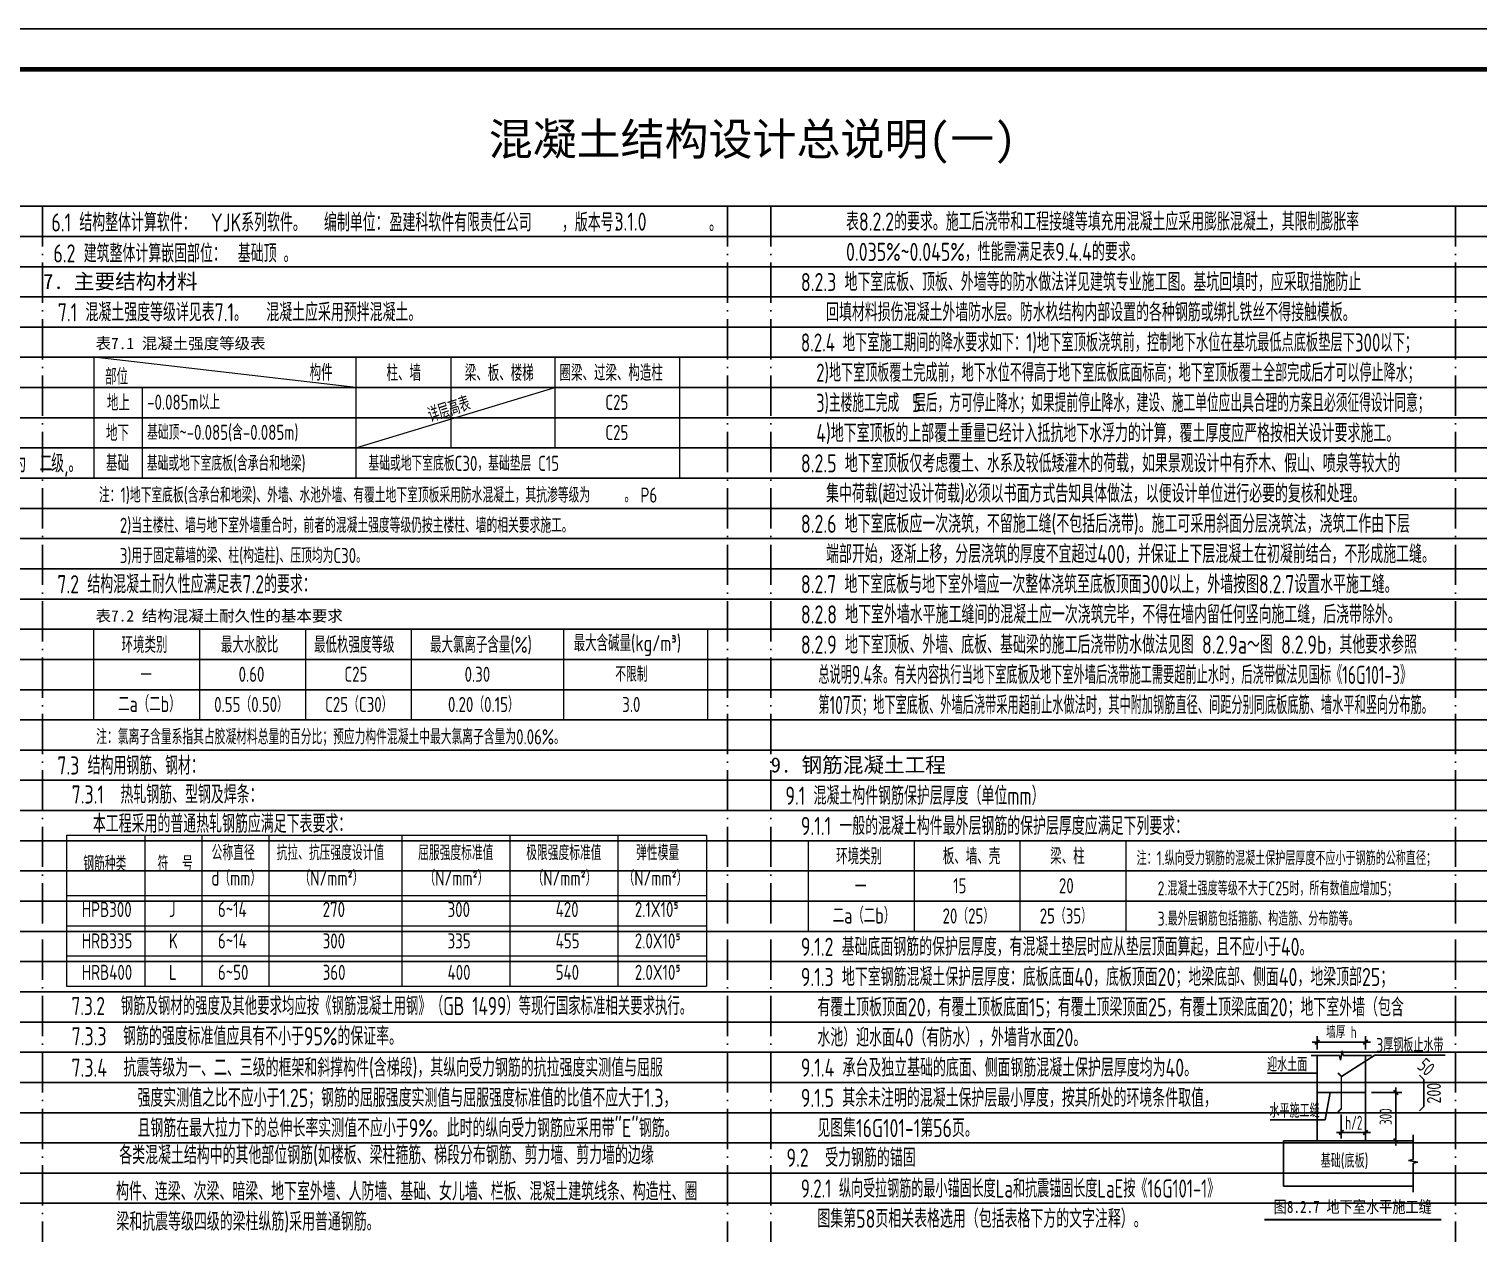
# Model space of a CAD drawing. Extents: x -1058961 to 23600, y -449123 to 2751847.
# Drawn here: x -721057 to -685090, y 17193 to 47080 of the extents above; entities that cross this region are included whole.
import ezdxf
from ezdxf.enums import TextEntityAlignment as Align

# ---------------------------------------------------------------- set-up
doc = ezdxf.new("R2010")
doc.units = 0
doc.header["$LTSCALE"] = 1000
for name, pattern in [('D1', [14, 10, -2, 0, -2]), ('D3轴线点划线', [18.5, 12, -3, 0.5, -3]), ('DASHED', [0.75, 0.5, -0.25]), ('H3普通虚线', [4.2, 3, -1.2])]:
    doc.linetypes.add(name, pattern=pattern)
doc.layers.get('0').update_dxf_attribs({"linetype": 'CONTINUOUS'})
doc.layers.get('DEFPOINTS').update_dxf_attribs({"linetype": 'CONTINUOUS'})
for name, color, linetype in [('C-SHET-TTLB', 11, 'CONTINUOUS'), ('S-DETL-AXIS', 8, 'D3轴线点划线'), ('S-DETL-DIM', 151, 'CONTINUOUS'), ('S-DETL-LINE1', 2, 'CONTINUOUS'), ('S-DETL-RBAR', 1, 'CONTINUOUS'), ('S-DETL-TEXT', 7, 'CONTINUOUS')]:
    doc.layers.add(name, color=color, linetype=linetype)
doc.layers.add('S-1-TEXT', color=7, linetype='CONTINUOUS', lineweight=18)
doc.layers.add('S-1-修改', color=23, linetype='CONTINUOUS', lineweight=18)
doc.styles.add('TS', font='tssdeng.shx', dxfattribs={"width": 0.7, "bigfont": 'tssdchn.shx'})
doc.styles.add('TXT1', font='tssdeng.shx', dxfattribs={"width": 0.75, "bigfont": 'tssdchn.shx'})
doc.styles.add('黑体', font='simhei.ttf')
doc.dimstyles.new('DIM25', dxfattribs={"dimtxt": 300, "dimasz": 0.8, "dimexe": 150, "dimexo": 150, "dimgap": 100, "dimtad": 1, "dimdec": 0, "dimlfac": 0.25, "dimrnd": 1, "dimzin": 0, "dimdsep": 46, "dimtxsty": 'TS', "dimblk": '_DIMX', "dimcen": 0, "dimclrd": 256, "dimclre": 256, "dimclrt": 43, "dimadec": 1, "dimazin": 0, "dimtfac": 1, "dimtdec": 0, "dimtix": 1, "dimtmove": 2, "dimatfit": 3, "dimldrblk": 'ARCHTICK', "dimfxl": 0, "dimtolj": 1, "dimtzin": 1, "dimarcsym": 0})

# ---------------------------------------------------------------- blocks, each defined once
blk = doc.blocks.new('_DIMX')
blk.add_line((-150, 0), (150, 0))
at = {"const_width": 50}
blk.add_lwpolyline([(-70, -70), (70, 70)], dxfattribs=at)
blk = doc.blocks.new('*D754')
at = {"layer": 'DEFPOINTS', "color": 0}
for p in [(-687883, 20682), (-687883, 19482), (-687132, 19482)]:
    blk.add_point(p, dxfattribs=at)
at = {"layer": 'S-DETL-DIM', "lineweight": -2}
for p, q in [((-687733, 20682), (-686982, 20682)), ((-687132, 20681), (-687132, 19482)), ((-687733, 19482), (-686982, 19482))]:
    blk.add_line(p, q, dxfattribs=at)
at = {"layer": 'S-DETL-DIM', "lineweight": -2, "xscale": 0.8, "yscale": 0.8, "zscale": 0.8}
for p, rotation in [((-687132, 20682), 90), ((-687132, 19482), 270)]:
    blk.add_blockref('_DIMX', p, dxfattribs=dict(at, rotation=rotation))
at = {"layer": 'S-DETL-DIM', "color": 43, "insert": (-687382, 20082), "char_height": 300, "attachment_point": 5, "rotation": 90, "style": 'TS'}
blk.add_mtext('\\A1;300', dxfattribs=at)
blk = doc.blocks.new('_ArchTick')
at = {"color": 0, "linetype": 'ByBlock', "const_width": 0.15}
blk.add_lwpolyline([(-0.5, -0.5), (0.5, 0.5)], dxfattribs=at)
blk = doc.blocks.new('*D755')
at = {"layer": 'DEFPOINTS', "color": 0}
for p in [(-689083, 21598), (-687883, 21933), (-687883, 21598)]:
    blk.add_point(p, dxfattribs=at)
at = {"layer": 'S-DETL-DIM', "lineweight": -2}
for p, q in [((-689083, 21748), (-689083, 22083)), ((-687883, 21748), (-687883, 22083)), ((-689082, 21933), (-687883, 21933))]:
    blk.add_line(p, q, dxfattribs=at)
at = {"layer": 'S-DETL-DIM', "lineweight": -2, "xscale": 0.8, "yscale": 0.8, "zscale": 0.8, "rotation": 180}
blk.add_blockref('_DIMX', (-689083, 21933), dxfattribs=at)
at = {"layer": 'S-DETL-DIM', "lineweight": -2, "xscale": 0.8, "yscale": 0.8, "zscale": 0.8}
blk.add_blockref('_DIMX', (-687883, 21933), dxfattribs=at)
at = {"layer": 'S-DETL-DIM', "color": 43, "insert": (-688483, 22183), "char_height": 300, "attachment_point": 5, "style": 'TS'}
blk.add_mtext('\\A1;墙厚 h', dxfattribs=at)
blk = doc.blocks.new('*D756')
at = {"layer": 'DEFPOINTS', "color": 0}
for p in [(-688483, 20282), (-687883, 20282), (-687883, 19691)]:
    blk.add_point(p, dxfattribs=at)
at = {"layer": 'S-DETL-DIM', "lineweight": -2}
for p, q in [((-688483, 20132), (-688483, 19541)), ((-687883, 20132), (-687883, 19541)), ((-688482, 19691), (-687883, 19691))]:
    blk.add_line(p, q, dxfattribs=at)
at = {"layer": 'S-DETL-DIM', "lineweight": -2, "xscale": 0.8, "yscale": 0.8, "zscale": 0.8, "rotation": 180}
blk.add_blockref('_DIMX', (-688483, 19691), dxfattribs=at)
at = {"layer": 'S-DETL-DIM', "lineweight": -2, "xscale": 0.8, "yscale": 0.8, "zscale": 0.8}
blk.add_blockref('_DIMX', (-687883, 19691), dxfattribs=at)
at = {"layer": 'S-DETL-DIM', "color": 43, "insert": (-688183, 19941), "char_height": 300, "attachment_point": 5, "style": 'TS'}
blk.add_mtext('\\A1;   ', dxfattribs=at)

msp = doc.modelspace()

# ---------------------------------------------------------------- linework, layer by layer
at = {"layer": 'C-SHET-TTLB'}
msp.add_lwpolyline([(-657802.31, 47080.13), (-657802.31, -12319.87), (-741902.31, -12319.87), (-741902.31, 47080.13)], close=True, dxfattribs=at)
at = {"layer": 'C-SHET-TTLB', "const_width": 120}
msp.add_lwpolyline([(-740062.31, 46080.13), (-658802.31, 46080.13), (-658802.31, -11319.87), (-740062.31, -11319.87)], close=True, dxfattribs=at)
at = {"layer": 'DEFPOINTS', "color": 252}
for p, q in [((-740062.31, 42680.13), (-666302.31, 42680.13)), ((-740062.31, 41930.13), (-666302.31, 41930.13)), ((-740062.31, 41180.13), (-666302.31, 41180.13)), ((-740062.31, 40430.13), (-666302.31, 40430.13)), ((-740062.31, 39680.13), (-666302.31, 39680.13)), ((-740062.31, 38930.13), (-666302.31, 38930.13)), ((-740062.31, 38180.13), (-665802.31, 38180.13)), ((-740062.31, 37430.13), (-665802.31, 37430.13)), ((-740062.31, 36680.13), (-665802.31, 36680.13)), ((-740062.31, 35930.13), (-665802.31, 35930.13)), ((-740062.31, 35180.13), (-665802.31, 35180.13)), ((-740062.31, 34430.13), (-665802.31, 34430.13)), ((-740062.31, 33680.13), (-665802.31, 33680.13)), ((-740062.31, 32930.13), (-665802.31, 32930.13)), ((-740062.31, 32180.13), (-665802.31, 32180.13)), ((-740062.31, 31430.13), (-665802.31, 31430.13)), ((-740062.31, 30680.13), (-665802.31, 30680.13)), ((-740062.31, 29930.13), (-665802.31, 29930.13)), ((-740062.31, 29180.13), (-665802.31, 29180.13)), ((-740062.31, 28430.13), (-665802.31, 28430.13)), ((-740062.31, 27680.13), (-665802.31, 27680.13)), ((-740062.31, 26930.13), (-665802.31, 26930.13)), ((-740062.31, 26180.13), (-665802.31, 26180.13)), ((-740062.31, 25430.13), (-665802.31, 25430.13)), ((-740062.31, 24680.13), (-665802.31, 24680.13)), ((-740062.31, 23930.13), (-665802.31, 23930.13)), ((-740062.31, 23180.13), (-665802.31, 23180.13)), ((-740062.31, 22430.13), (-665802.31, 22430.13)), ((-740062.31, 21680.13), (-665802.31, 21680.13)), ((-740062.31, 20930.13), (-665802.31, 20930.13)), ((-740062.31, 20180.13), (-665802.31, 20180.13)), ((-740062.31, 19430.13), (-665802.31, 19430.13)), ((-740062.31, 18680.13), (-665802.31, 18680.13)), ((-740062.31, 17930.13), (-665802.31, 17930.13))]:
    msp.add_line(p, q, dxfattribs=at)
at = {"layer": 'DEFPOINTS', "color": 252, "linetype": 'D1', "ltscale": 0.1}
for p, q in [((-720718.31, 42680.13), (-720718.31, -11319.87)), ((-703718.31, 42680.13), (-703718.31, -11319.87)), ((-702646.31, 42680.13), (-702646.31, -11319.87)), ((-685646.31, 42680.13), (-685646.31, -11319.87))]:
    msp.add_line(p, q, dxfattribs=at)
at = {"layer": 'S-1-TEXT', "color": 2}
for p, q in [((-704904.6, 38930.13), (-719445.1, 38930.13)), ((-719445.1, 38930.13), (-719445.1, 35930.13)), ((-712945.01, 38180.13), (-719445.1, 38930.13)), ((-710585.66, 38930.13), (-710585.66, 36680.13)), ((-708002.21, 38930.13), (-708002.21, 36680.13)), ((-704904.6, 35930.13), (-704904.6, 38930.13)), ((-719445.1, 38180.13), (-704904.6, 38180.13)), ((-718247.03, 38180.13), (-704904.6, 38180.13)), ((-718247.03, 38180.13), (-718247.03, 35930.13)), ((-718247.03, 37430.13), (-704904.6, 37430.13)), ((-719445.1, 36680.13), (-704904.6, 36680.13)), ((-718247.03, 36680.13), (-704904.6, 36680.13)), ((-718247.03, 36680.13), (-704904.6, 36680.13)), ((-719445.1, 35930.13), (-704904.6, 35930.13)), ((-716820.1, 32180.13), (-716820.1, 29930.13)), ((-714195.1, 32180.13), (-714195.1, 29930.13)), ((-711570.1, 32180.13), (-711570.1, 29930.13)), ((-707791.98, 32180.13), (-707791.98, 29930.13)), ((-719445.1, 31430.13), (-704213.85, 31430.13)), ((-719445.1, 30680.13), (-704213.85, 30680.13)), ((-720123.82, 27070.29), (-704236.91, 27070.29)), ((-720123.82, 27070.29), (-720123.82, 23320.29)), ((-718178.92, 27070.29), (-718178.92, 23320.29)), ((-716768.13, 27070.29), (-716768.13, 23320.29)), ((-715102.72, 27070.29), (-715102.72, 23320.29)), ((-711802.72, 27070.29), (-711802.72, 23320.29)), ((-709119.82, 27070.29), (-709119.82, 23320.29)), ((-706436.91, 27070.29), (-706436.91, 23320.29)), ((-704236.91, 27070.29), (-704236.91, 23320.29)), ((-699083.81, 26930.13), (-699083.81, 24680.13)), ((-696458.81, 26930.13), (-696458.81, 24680.13)), ((-701708.81, 26180.13), (-693833.81, 26180.13)), ((-720123.82, 25570.29), (-704236.91, 25570.29)), ((-701708.81, 25430.13), (-693833.81, 25430.13)), ((-720123.82, 24820.29), (-704236.91, 24820.29)), ((-720123.82, 24070.29), (-704236.91, 24070.29)), ((-720123.82, 23320.29), (-704236.91, 23320.29))]:
    msp.add_line(p, q, dxfattribs=at)
at = {"layer": 'S-1-TEXT', "color": 1}
msp.add_line((-712945.01, 38930.13), (-712945.01, 35930.13), dxfattribs=at)
at = {"layer": 'S-1-TEXT'}
msp.add_line((-712945.01, 36680.13), (-708002.21, 38180.13), dxfattribs=at)
at = {"layer": 'S-1-TEXT', "color": 2}
for points in [[(-704213.85, 32180.13), (-704213.85, 29930.13), (-719445.1, 29930.13), (-719445.1, 32180.13), (-704213.85, 32180.13)], [(-693833.81, 26930.13), (-693833.81, 24680.13), (-701708.81, 24680.13), (-701708.81, 26930.13), (-693833.81, 26930.13)]]:
    msp.add_lwpolyline(points, dxfattribs=at)
at = {"layer": 'S-DETL-AXIS', "linetype": 'H3普通虚线'}
msp.add_line((-687882.52, 20681.55), (-689082.52, 20681.55), dxfattribs=at)
at = {"layer": 'S-DETL-DIM'}
for p, q in [((-689232.52, 21597.51), (-688528.9, 21597.51)), ((-688528.9, 21597.51), (-688503.5, 21480.55)), ((-688503.5, 21480.55), (-688461.54, 21714.47)), ((-688461.54, 21714.47), (-688439.62, 21597.51)), ((-688439.62, 21597.51), (-687732.52, 21597.51)), ((-686697.32, 19631.55), (-686697.32, 19017.69)), ((-686697.32, 19017.69), (-686814.28, 18992.28)), ((-686814.28, 18992.28), (-686580.36, 18950.32)), ((-686580.36, 18950.32), (-686697.32, 18928.41)), ((-686697.32, 18928.41), (-686697.32, 18208.02))]:
    msp.add_line(p, q, dxfattribs=at)
at = {"layer": 'S-DETL-LINE1'}
for p, q in [((-689082.52, 21597.51), (-689082.52, 19481.55)), ((-687882.52, 21597.51), (-687882.52, 19481.55)), ((-689915.46, 19481.55), (-689915.46, 18358.02)), ((-689915.46, 19481.55), (-686697.32, 19481.55)), ((-689915.46, 18358.02), (-686697.32, 18358.02))]:
    msp.add_line(p, q, dxfattribs=at)
at = {"layer": 'S-DETL-RBAR', "color": 1, "const_width": 40}
msp.add_lwpolyline([(-688567.37, 21166.4), (-688482.52, 21081.55), (-688482.52, 20281.55), (-688567.37, 20196.7)], dxfattribs=at)
at = {"layer": 'S-DETL-RBAR', "color": 1}
msp.add_lwpolyline([(-686545.05, 21113.04), (-686439.22, 21007.22), (-686439.22, 20334.02), (-686545.05, 20228.19)], dxfattribs=at)
at = {"layer": 'S-DETL-TEXT'}
for p, q in [((-687647.63, 21608.85), (-688482.52, 21081.55)), ((-685906.58, 21608.85), (-687647.63, 21608.85)), ((-690314.95, 21159.29), (-689082.52, 21159.29)), ((-688883.24, 19999.07), (-688763.97, 20681.55)), ((-690249.99, 19999.07), (-688883.24, 19999.07))]:
    msp.add_line(p, q, dxfattribs=at)
at = {"layer": 'S-DETL-TEXT', "const_width": 50}
msp.add_lwpolyline([(-690395.54, 17522.56), (-685997.53, 17522.56)], dxfattribs=at)

# ---------------------------------------------------------------- texts
at = {"layer": 'S-1-TEXT', "style": '黑体'}
for s, height, p in [('混凝土结构设计总说明(一)', 800, (-709645.99, 43947.87)), ('7. 主要结构材料', 375, (-720705.69, 40626.09)), ('表7.1 混凝土强度等级表', 281.25, (-719403.41, 39134.08)), ('表7.2 结构混凝土耐久性的基本要求', 281.25, (-719404.5, 32371.44)), ('9. 钢筋混凝土工程', 375, (-702646.31, 28626.09))]:
    msp.add_text(s, height=height, dxfattribs=at).set_placement(p)
at = {"layer": 'S-1-TEXT', "style": 'TS'}
for s, height, width, p in [('6.1 结构整体计算软件：', 450, 0.75, (-720500.87, 42052.58)), ('编制单位：                     ，版本号：          。', 450, 0.75, (-713734.57, 42052.58)), ('       表8.2.2的要求。施工后浇带和工程接缝等填充用混凝土应采用膨胀混凝土，其限制膨胀率', 450, 0.75, (-702211.07, 42072.56)), ('6.2 建筑整体计算嵌固部位：       。', 450, 0.75, (-720450.91, 41284.19)), ('       0.035%%%~0.045%%%，性能需满足表9.4.4的要求。', 450, 0.75, (-702211.07, 41322.56)), ('8.2.3 地下室底板、顶板、外墙等的防水做法详见建筑专业施工图。基坑回填时，应采取措施防止', 450, 0.75, (-701897.26, 40572.56)), ('7.1 混凝土强度等级详见表7.1。', 450, 0.75, (-720340.88, 39822.56)), ('       回填材料损伤混凝土外墙防水层。防水杦结构内部设置的各种钢筋或绑扎铁丝不得接触模板。', 450, 0.75, (-702706.07, 39822.56)), ('8.2.4 地下室施工期间的降水要求如下：1)地下室顶板浇筑前，控制地下水位在基坑最低点底板垫层下300以下；', 450, 0.71, (-701897.26, 39072.56)), ('梁、板、楼梯', 400, 0.75, (-710238.17, 38340.87)), ('圈梁、过梁、构造柱', 400, 0.75, (-707888.44, 38344.19)), ('2)地下室顶板覆土完成前，地下水位不得高于地下室底板底面标高；地下室顶板覆土全部完成后才可以停止降水；', 450, 0.7, (-701516.37, 38322.56)), ('地上', 400, 0.75, (-719121.1, 37599.39)), ('C25', 375, 0.75, (-706750.88, 37624.84)), ('3)主楼施工完成  层后，方可停止降水；如果提前停止降水，建设、施工单位应出具合理的方案且必须征得设计同意；', 450, 0.68, (-701516.37, 37572.56)), ('地下', 400, 0.75, (-719144.62, 36851.76)), ('C25', 375, 0.75, (-706750.88, 36874.84)), ('4)地下室顶板的上部覆土重量已经计入抵抗地下水浮力的计算，覆土厚度应严格按相关设计要求施工。', 450, 0.75, (-701516.37, 36822.56)), ('基础', 400, 0.75, (-719144.62, 36101.76)), ('8.2.5 地下室顶板仅考虑覆土、水系及较低矮灌木的荷载，如果景观设计中有乔木、假山、喷泉等较大的', 450, 0.75, (-701897.26, 36072.56)), ('       集中荷载(超过设计荷载)必须以书面方式告知具体做法，以便设计单位进行必要的复核和处理。', 450, 0.75, (-702706.07, 35322.56)), ('8.2.6 地下室底板应一次浇筑，不留施工缝(不包括后浇带)。施工可采用斜面分层浇筑法，浇筑工作由下层', 450, 0.75, (-701897.26, 34572.56)), ('       端部开始，逐渐上移，分层浇筑的厚度不宜超过400，并保证上下层混凝土在初凝前结合，不形成施工缝。', 450, 0.75, (-702706.07, 33822.56)), ('7.2 结构混凝土耐久性应满足表7.2的要求：', 450, 0.75, (-720353.5, 33072.56)), ('8.2.7 地下室底板与地下室外墙应一次整体浇筑至底板顶面300以上，外墙按图8.2.7设置水平施工缝。', 450, 0.75, (-701897.26, 33072.56)), ('8.2.8 地下室外墙水平施工缝间的混凝土应一次浇筑完毕，不得在墙内留任何竖向施工缝，后浇带除外。', 450, 0.75, (-701897.26, 32322.56)), ('8.2.9 地下室顶板、外墙、底板、基础梁的施工后浇带防水做法见图 8.2.9a～图 8.2.9b，其他要求参照', 450, 0.75, (-701897.26, 31572.56)), ('       总说明9.4条。有关内容执行当地下室底板及地下室外墙后浇带施工需要超前止水时，后浇带做法见国标《16G101-3》', 450, 0.65, (-702706.07, 30822.56)), ('0.60', 375, 0.75, (-715853.76, 30874.84)), ('C25', 375, 0.75, (-713228.76, 30874.84)), ('0.30', 375, 0.75, (-710243.73, 30874.84)), ('不限制', 375, 0.75, (-706506.52, 30874.84)), ('       第107页；地下室底板、外墙后浇带采用超前止水做法时，其中附加钢筋直径、间距分别同底板底筋、墙水平和竖向分布筋。', 450, 0.65, (-702706.07, 30072.56)), ('0.55（0.50）', 375, 0.75, (-716460.5, 30124.84)), ('C25（C30）', 375, 0.75, (-713706.06, 30124.84)), ('0.20（0.15）', 375, 0.75, (-710656.66, 30124.84)), ('3.0', 375, 0.75, (-706332.47, 30124.84)), ('7.3 结构用钢筋、钢材：', 450, 0.75, (-720353.5, 28572.56)), ('7.3.1  热轧钢筋、型钢及焊条：', 450, 0.75, (-719998.67, 27852.71)), ('9.1 混凝土构件钢筋保护层厚度（单位mm）', 450, 0.75, (-702281.5, 27822.56)), ('  本工程采用的普通热轧钢筋应满足下表要求：', 450, 0.75, (-719880.07, 27127.23)), ('9.1.1 一般的混凝土构件最外层钢筋的保护层厚度应满足下列要求：', 450, 0.75, (-701897.26, 27072.56)), ('注：1.纵向受力钢筋的混凝土保护层厚度不应小于钢筋的公称直径；', 350, 0.75, (-693563.97, 26322.56)), ('15', 375, 0.75, (-698117.47, 25624.84)), ('20', 375, 0.75, (-695492.47, 25624.84)), ('2.混凝土强度等级不大于C25时，所有数值应增加5；', 350, 0.75, (-693043.01, 25572.56)), ('20（25）', 375, 0.75, (-698380.71, 24874.84)), ('25（35）', 375, 0.75, (-695969.77, 24874.84)), ('3.最外层钢筋包括箍筋、构造筋、分布筋等。', 350, 0.75, (-693043.01, 24822.56)), ('9.1.2 基础底面钢筋的保护层厚度，有混凝土垫层时应从垫层顶面算起，且不应小于40。', 450, 0.75, (-701897.26, 24072.56)), ('9.1.3 地下室钢筋混凝土保护层厚度：底板底面40，底板顶面20；地梁底部、侧面40，地梁顶部25；', 450, 0.75, (-701897.26, 23322.56)), ('7.3.2  钢筋及钢材的强度及其他要求均应按《钢筋混凝土用钢》（GB 1499）等现行国家标准相关要求执行。', 450, 0.72, (-719998.67, 22602.71)), ('  有覆土顶板顶面20，有覆土顶板底面15；有覆土顶梁顶面25，有覆土顶梁底面20；地下室外墙（包含', 450, 0.75, (-701897.26, 22572.56)), ('7.3.3  钢筋的强度标准值应具有不小于95%%%的保证率。', 450, 0.75, (-719998.67, 21852.71)), ('  水池）迎水面40（有防水），外墙背水面20。', 450, 0.75, (-701897.26, 21822.56)), ('7.3.4  抗震等级为一、二、三级的框架和斜撑构件(含梯段)，其纵向受力钢筋的抗拉强度实测值与屈服', 450, 0.75, (-720002.71, 21072.56)), ('9.1.4 承台及独立基础的底面、侧面钢筋混凝土保护层厚度均为40。', 450, 0.75, (-701897.26, 21072.56)), ('        强度实测值之比不应小于1.25；钢筋的屈服强度实测值与屈服强度标准值的比值不应大于1.3，', 450, 0.75, (-720002.71, 20322.56)), ('9.1.5 其余未注明的混凝土保护层最小厚度，按其所处的环境条件取值，', 450, 0.75, (-701897.26, 20322.56)), ('        且钢筋在最大拉力下的总伸长率实测值不应小于9%%%。', 450, 0.75, (-720002.71, 19572.56)), ('  见图集16G101-1第56页。', 450, 0.75, (-701897.26, 19572.56)), ('各类混凝土结构中的其他部位钢筋(如楼板、梁柱箍筋、梯段分布钢筋、剪力墙、剪力墙的边缘', 450, 0.75, (-718815.09, 18901.28)), ('9.2  受力钢筋的锚固', 450, 0.75, (-702255.04, 18837.73)), ('构件、连梁、次梁、暗梁、地下室外墙、人防墙、基础、女儿墙、栏板、混凝土建筑线条、构造柱、圈', 450, 0.75, (-718894.51, 17999.94)), ('9.2.1 纵向受拉钢筋的最小锚固长度L\x8ea\x8f和抗震锚固长度L\x8eaE\x8f按《16G101-1》', 450, 0.7, (-701897.26, 18072.56)), ('梁和抗震等级四级的梁柱纵筋)采用普通钢筋。', 450, 0.75, (-718887.07, 17249.94)), ('  图集第58页相关\x8f表格选用（包括表格下方的文字注释）。', 450, 0.75, (-701897.26, 17322.56))]:
    msp.add_text(s, height=height, dxfattribs=dict(at, width=width)).set_placement(p)
at = {"layer": 'S-1-TEXT', "linetype": 'DASHED', "style": 'TS', "width": 0.75}
for s, height, p in [('部位', 400, (-719167.7, 38247.28)), ('构件', 400, (-714090.35, 38352.76)), ('柱、墙', 400, (-712182.03, 38342.53)), ('1.4 本工程建筑抗震设防类别为         类，设计使用年限为    年，设计基准期       年，建筑结构安全等级为   级,。', 450, (-738425.5, 36072.56)), ('注：1)地下室底板(含承台和地梁)、外墙、水池外墙、有覆土地下室顶板采用防水混凝土，其抗渗等级为     。', 375, (-719320.36, 35322.56)), ('2)当主楼柱、墙与地下室外墙重合时，前者的混凝土强度等级仍按主楼柱、墙的相关要求施工。', 375, (-718800.92, 34572.56)), ('3)用于固定幕墙的梁、柱(构造柱)、压顶均为C30。', 375, (-718800.92, 33822.56)), ('环境类别', 400, (-718759.19, 31592.53)), ('最大水胶比', 400, (-716292.39, 31594.19)), ('最低杦强度等级', 400, (-713981.58, 31594.19)), ('最大氯离子含量(%%%)', 400, (-711102.92, 31594.19)), ('最大含碱量(kg/m\x8c3\x8d)', 400, (-707538.42, 31634.76)), ('一', 400, (-718290.81, 30844.19)), ('二a（二b）', 400, (-718844.32, 30124.47)), ('注：氯离子含量系指其占胶凝材料总量的百分比；预应力构件混凝土中最大氯离子含量为0.06%%%。', 375, (-719386.38, 29322.56)), ('公称直径', 375, (-716522.36, 26446.29)), ('抗拉、抗压强度设计值', 375, (-714910.92, 26446.29)), ('屈服强度标准值', 375, (-711398.48, 26446.29)), ('极限强度标准值', 375, (-708715.58, 26446.29)), ('弹性模量', 375, (-705987.1, 26446.29)), ('环境类别', 400, (-701022.9, 26342.53)), (' 板、墙、壳', 400, (-698556.1, 26344.19)), (' 梁、柱', 400, (-695889.84, 26344.19)), ('钢筋种类', 375, (-719709.38, 26174.02)), ('符  号', 375, (-717864.35, 26174.02)), ('d（mm%%140%%141）', 375, (-716529.8, 25816.29)), ('（N/mm%%1402%%141）', 375, (-714343.07, 25816.29)), ('（N/mm\x8c2\x8d）', 375, (-711242.26, 25816.29)), ('（N/mm\x8c2\x8d）', 375, (-708559.36, 25816.29)), ('（N/mm\x8c2\x8d）', 375, (-706300.61, 25816.29)), ('一', 400, (-700554.51, 25594.19)), ('HPB300', 375, (-719746.15, 25036.29)), ('J', 375, (-717581.6, 25036.29)), ('6~14', 375, (-716366.14, 25036.29)), ('270', 375, (-713766.97, 25036.29)), ('300', 375, (-710666.16, 25036.29)), ('420', 375, (-707983.25, 25036.29)), ('2.1X10\x8c5\x8d', 375, (-706018.1, 25036.29)), ('二a（二b）', 400, (-701108.03, 24874.47)), ('HRB335', 375, (-719746.15, 24256.29)), ('K', 375, (-717581.6, 24256.29)), ('6~14', 375, (-716366.14, 24256.29)), ('300', 375, (-713766.97, 24256.29)), ('335', 375, (-710666.16, 24256.29)), ('455', 375, (-707983.25, 24256.29)), ('2.0X10\x8c5\x8d', 375, (-706018.1, 24256.29)), ('HRB400', 375, (-719746.15, 23476.29)), ('L', 375, (-717581.6, 23476.29)), ('6~50', 375, (-716366.14, 23476.29)), ('360', 375, (-713766.97, 23476.29)), ('400', 375, (-710666.16, 23476.29)), ('540', 375, (-707983.25, 23476.29)), ('2.0X10\x8c5\x8d', 375, (-706018.1, 23476.29))]:
    msp.add_text(s, height=height, dxfattribs=at).set_placement(p)
at = {"layer": 'S-1-TEXT', "color": 1, "style": 'TS', "width": 0.75}
for s, p in [('-0.085m以上', (-718122.66, 37630.13)), ('基础顶~-0.085(含-0.085m)', (-718126.89, 36880.13)), ('基础或地下室底板(含承台和地梁)', (-718132.73, 36110.3)), ('基础或地下室底板C30，基础垫层 C15', (-712629.63, 36110.3)), ('P6', (-705877.94, 35322.56))]:
    msp.add_text(s, height=375, dxfattribs=at).set_placement(p)
at = {"layer": 'S-1-TEXT', "style": 'TS', "width": 0.75}
msp.add_text(' 详层高表', height=375, rotation=18.263572, dxfattribs=at).set_placement((-711243.76, 37246.01))
at = {"layer": 'S-1-修改', "color": 1, "style": 'TS', "width": 0.75}
for s, p in [('YJK系列软件。', (-716539.77, 42052.58)), ('盈建科软件有限责任公司', (-712106.57, 42052.58)), ('基础顶', (-715871.85, 41284.19)), ('    二', (-721613.51, 36072.56))]:
    msp.add_text(s, height=450, dxfattribs=at).set_placement(p)
at = {"layer": 'S-1-修改', "color": 1, "linetype": 'DASHED', "style": 'TS', "width": 0.75}
msp.add_text('3.1.0', height=450, dxfattribs=at).set_placement((-706526.04, 42072.56))
at = {"layer": 'S-1-修改', "color": 7, "style": 'TS', "width": 0.75}
msp.add_text('混凝土应采用预拌混凝土。', height=450, dxfattribs=at).set_placement((-715166.26, 39822.56))
at = {"layer": 'S-1-修改', "color": 0, "style": 'TS'}
for s, width, p in [('5', 0.7, (-699137.79, 37572.56)), ('此时的纵向受力钢筋应采用带"E"钢筋。', 0.75, (-710689.28, 19572.56))]:
    msp.add_text(s, height=450, dxfattribs=dict(at, width=width)).set_placement(p)
at = {"layer": 'S-DETL-DIM', "style": 'TS', "width": 0.6}
msp.add_text('h/2', height=350, dxfattribs=at).set_placement((-688388.58, 19754.78))
at = {"layer": 'S-DETL-TEXT', "style": 'TS', "width": 0.75}
for s, p in [('3厚钢板止水带', (-687618.14, 21684.93)), ('迎水土面', (-690326.83, 21202.69)), ('水平施工缝', (-690267.12, 20057.35)), ('基础(底板)', (-688995.39, 18811.85))]:
    msp.add_text(s, height=350, dxfattribs=at).set_placement(p)
at = {"layer": 'S-DETL-TEXT', "style": 'TXT1', "width": 0.75}
for s, rotation, p in [('50', 318.378408, (-686625.5, 21300.84)), ('200', 90, (-686010.96, 20408.01))]:
    msp.add_text(s, height=350, rotation=rotation, dxfattribs=at).set_placement(p)
at = {"layer": 'S-DETL-TEXT', "style": '黑体', "width": 0.8}
msp.add_text('图8.2.7 地下室水平施工缝', height=300, dxfattribs=at).set_placement((-688199.01, 17693.73), align=Align.CENTER)

# ---------------------------------------------------------------- dimensions: what is measured, and where the dimension line sits
at = {"layer": 'S-DETL-DIM'}
for base, p1, p2, text, picture, middle in [((-687882.52, 21932.91), (-689082.52, 21597.51), (-687882.52, 21597.51), '墙厚 h', '*D755', (-688482.52, 22182.91)), ((-687882.52, 19690.89), (-688482.52, 20281.55), (-687882.52, 20281.55), '   ', '*D756', (-688182.52, 19940.89))]:
    dim = msp.add_linear_dim(base=base, p1=p1, p2=p2, text=text, dimstyle='DIM25', dxfattribs=at)
    dim.commit()
    dim.dimension.update_dxf_attribs({"geometry": picture, "text_midpoint": middle})
dim = msp.add_linear_dim(base=(-687132.43, 19481.55), p1=(-687882.52, 20681.55), p2=(-687882.52, 19481.55), angle=90, dimstyle='DIM25', dxfattribs=at)
dim.commit()
dim.dimension.update_dxf_attribs({"geometry": '*D754', "text_midpoint": (-687382.43, 20081.55)})

doc.saveas('drawing.dxf')
